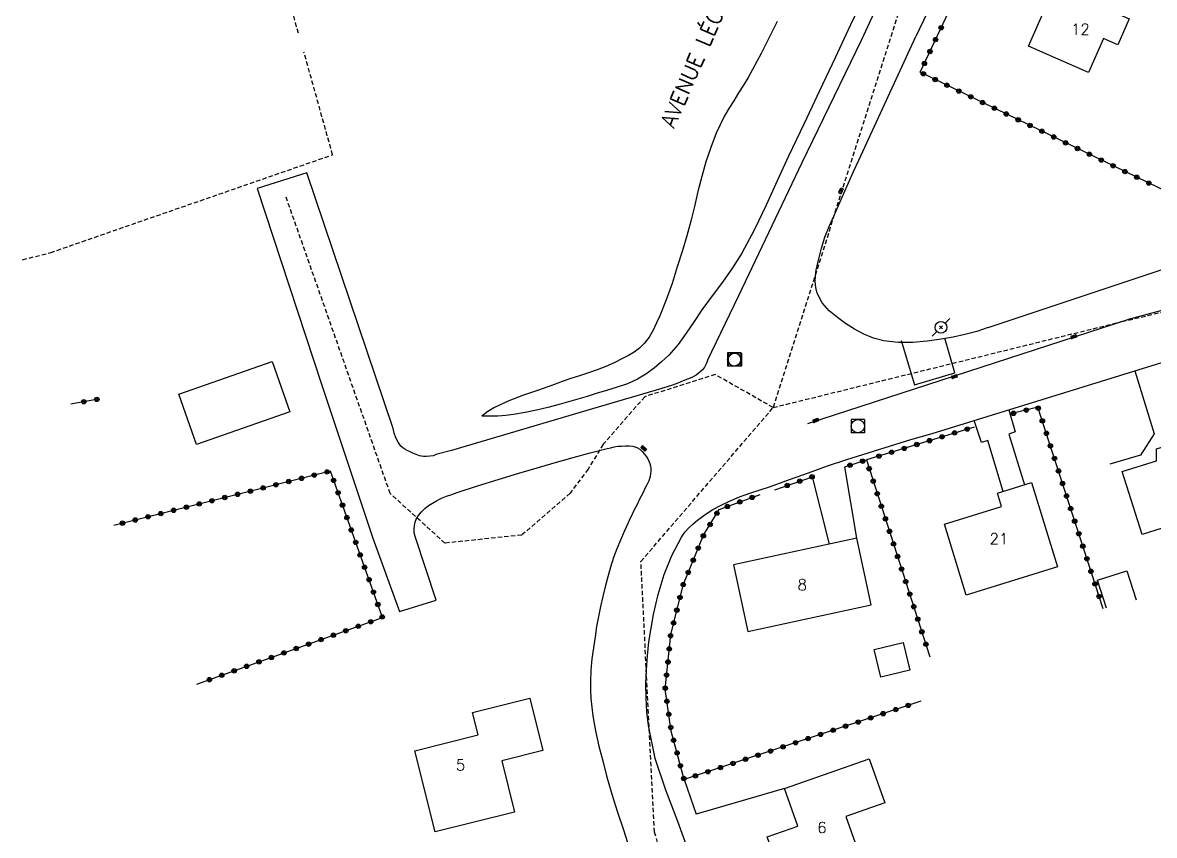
# Model space of a CAD drawing. Header units: millimetres. Extents: x 164000 to 165000, y 151998 to 153000.
# Drawn here: x 164429.1 to 164557.9, y 152500.9 to 152593.3 of the extents above; entities that cross this region are included whole.
import ezdxf
from ezdxf.enums import TextEntityAlignment as Align

# ---------------------------------------------------------------- set-up
doc = ezdxf.new("R2010")
doc.units = ezdxf.units.MM
doc.linetypes.add('DASHED', pattern=[0.75, 0.5, -0.25])
doc.layers.get('0').update_dxf_attribs({"linetype": 'CONTINUOUS'})
for name, color, linetype in [('W0001', 6, 'DASHED'), ('W0004', 5, 'CONTINUOUS'), ('W0008', 7, 'CONTINUOUS'), ('W0014', 7, 'CONTINUOUS'), ('W0017', 7, 'CONTINUOUS'), ('W0101', 7, 'CONTINUOUS'), ('W0104', 1, 'CONTINUOUS'), ('W0112', 1, 'DASHED'), ('W0211', 2, 'CONTINUOUS'), ('W0214', 2, 'CONTINUOUS'), ('W0323', 7, 'CONTINUOUS'), ('W0401', 7, 'CONTINUOUS'), ('W0420', 7, 'CONTINUOUS'), ('W0473', 7, 'CONTINUOUS'), ('W0989', 7, 'CONTINUOUS'), ('W0991', 7, 'CONTINUOUS')]:
    doc.layers.add(name, color=color, linetype=linetype)
doc.styles.get("Standard").update_dxf_attribs({"font": 'romans.shx', "width": 0.85})

# ---------------------------------------------------------------- blocks, each defined once
blk = doc.blocks.new('T401')
for p, q in [((-0.3, 0.3), (0, 0.3)), ((-0.3, -0.25), (-0.3, 0.3)), ((-0.3, 0.15), (0, 0.15)), ((-0.3, 0), (0, 0)), ((0, 0.3), (0, -0.25)), ((-0.3, -0.15), (0, -0.15)), ((-0.3, -0.25), (-0.3, -0.3)), ((-0.3, -0.3), (0, -0.3)), ((0, -0.3), (0, -0.25))]:
    blk.add_line(p, q)
blk = doc.blocks.new('T420')
for p, q in [((0.75, 0.75), (-0.75, 0.75)), ((-0.75, 0.75), (-0.75, -0.75)), ((0.75, 0.75), (0.75, -0.75)), ((0.75, -0.75), (-0.75, -0.75))]:
    blk.add_line(p, q)
blk.add_ellipse((0, 0), major_axis=(-0.53, 0.53), ratio=1, start_param=3.926991, end_param=10.210176)
blk = doc.blocks.new('T473')
for p, q in [((-0.166667, 0.166667), (0.166667, -0.166667)), ((-0.166667, -0.166667), (0.166667, 0.166667)), ((0.500001, 0.500001), (1.000002, 1.000002)), ((-1.000002, -1.000002), (-0.500001, -0.500001))]:
    blk.add_line(p, q)
blk.add_ellipse((0, 0), major_axis=(0.471405, 0.471405), ratio=1, start_param=5.4977871438, end_param=11.780972451)
blk = doc.blocks.new('t323o')
at = {"color": 0, "linetype": 'Continuous'}
for radius in [0.25, 0.15]:
    blk.add_circle((0, 0), radius, dxfattribs=at)

msp = doc.modelspace()

# ---------------------------------------------------------------- linework, layer by layer
at = {"layer": 'W0001'}
for points in [[(164540.01, 152618.98), (164529.88, 152597.93), (164514.52, 152549.54)], [(164514.52, 152549.54), (164507.94, 152553.28), (164499.91, 152550.77), (164495.19, 152545.36), (164493.47, 152542.53), (164491.42, 152539.78), (164485.92, 152535.02), (164477.18, 152534.11), (164470.96, 152539.75), (164459.08, 152573.58)], [(164514.52, 152549.54), (164554.21, 152559.32), (164562.09, 152561.18), (164575.38, 152556.04), (164598.94, 152540.54), (164610.33, 152530.47), (164602.98, 152492.55), (164595.89, 152445.78)], [(164515.8, 152451.89), (164501.02, 152501.23), (164499.48, 152532.03), (164514.52, 152549.54)]]:
    msp.add_lwpolyline(points, dxfattribs=at)
at = {"layer": 'W0004'}
for points in [[(164574.13, 152556.93), (164568.87, 152559.96), (164564.53, 152561.15), (164559.87, 152560.9), (164554.92, 152559.57)], [(164554.94, 152559.57), (164518.44, 152547.68)]]:
    msp.add_lwpolyline(points, dxfattribs=at)
at = {"layer": 'W0008'}
for points in [[(164559.8, 152652.83), (164553.27, 152640.02), (164545.51, 152623.88), (164536.82, 152604.46), (164530.76, 152591.75)], [(164541.69, 152628.23), (164524.53, 152591.3)], [(164524.26, 152577.69), (164530.76, 152591.75)], [(164524.53, 152591.3), (164517.79, 152577.37), (164510.6, 152562.25), (164507.02, 152554.87)], [(164538.98, 152558.64), (164537.68, 152558.2), (164536.35, 152557.83), (164535.01, 152557.54), (164533.65, 152557.31), (164532.04, 152557.1), (164530.4, 152556.94), (164528.74, 152556.93), (164527.1, 152557.13), (164525.94, 152557.44), (164524.83, 152557.88), (164523.77, 152558.44), (164522.77, 152559.09), (164521.84, 152559.77), (164520.91, 152560.53), (164520.1, 152561.44), (164519.54, 152562.54), (164519.37, 152563.2), (164519.31, 152563.87), (164519.33, 152564.54), (164519.42, 152565.2), (164519.56, 152565.83), (164519.72, 152566.45), (164519.88, 152567.07), (164520.04, 152567.69), (164520.42, 152568.93), (164520.9, 152570.14), (164521.43, 152571.33), (164521.95, 152572.51), (164522.51, 152573.82), (164523.08, 152575.11), (164523.66, 152576.4), (164524.26, 152577.69)], [(164461.47, 152576.23), (164455.81, 152574.45)], [(164471.28, 152547.15), (164461.47, 152576.23)], [(164455.81, 152574.45), (164463.16, 152552.19), (164469, 152534.68), (164472.02, 152526.33)], [(164538.98, 152558.64), (164565.62, 152567.53), (164629.03, 152525.95)], [(164532.62, 152546.6), (164560.23, 152555.13), (164559.16, 152558.91)], [(164529.08, 152557.18), (164530.62, 152552.13), (164535.19, 152553.5), (164534.06, 152557.42)], [(164507.04, 152554.87), (164506.9, 152554.5), (164506.71, 152554.15), (164506.47, 152553.83), (164506.19, 152553.55), (164505.76, 152553.22), (164505.27, 152552.97), (164504.77, 152552.77), (164504.28, 152552.56), (164503.69, 152552.32), (164503.08, 152552.1), (164502.46, 152551.9), (164501.84, 152551.72)], [(164501.87, 152551.72), (164493.99, 152549.38), (164477.94, 152544.66), (164476.16, 152544.18)], [(164476.19, 152544.18), (164475.84, 152544.06), (164475.47, 152543.99), (164475.1, 152543.96), (164474.73, 152543.97), (164474.31, 152544.04), (164473.9, 152544.18), (164473.52, 152544.34), (164473.14, 152544.53), (164472.88, 152544.65), (164472.63, 152544.79), (164472.39, 152544.96), (164472.18, 152545.16), (164471.86, 152545.61), (164471.59, 152546.09), (164471.4, 152546.61), (164471.28, 152547.15)], [(164504.97, 152498.87), (164503.7, 152502.42), (164502.33, 152505.98), (164501.11, 152509.61), (164500.33, 152513.35), (164500.16, 152514.93), (164500.07, 152516.52), (164500.05, 152518.11), (164500.1, 152519.7), (164500.22, 152521.28), (164500.4, 152522.86), (164500.63, 152524.42), (164500.91, 152525.98), (164501.44, 152528.27), (164502.11, 152530.52), (164502.98, 152532.71), (164504.1, 152534.79), (164504.49, 152535.34), (164504.93, 152535.84), (164505.42, 152536.3), (164505.93, 152536.73), (164506.78, 152537.36), (164507.68, 152537.92), (164508.61, 152538.43), (164509.56, 152538.9), (164510.7, 152539.39), (164511.87, 152539.8), (164513.04, 152540.18), (164514.21, 152540.57), (164516.38, 152541.35), (164518.55, 152542.12), (164520.72, 152542.89), (164522.91, 152543.62), (164525.32, 152544.4), (164527.75, 152545.16), (164530.18, 152545.89), (164532.62, 152546.6)], [(164473.78, 152534.87), (164473.7, 152535.28), (164473.68, 152535.69), (164473.71, 152536.11), (164473.8, 152536.51), (164473.93, 152536.84), (164474.09, 152537.14), (164474.3, 152537.42), (164474.52, 152537.68), (164474.9, 152538.05), (164475.32, 152538.38), (164475.76, 152538.66), (164476.22, 152538.93), (164476.79, 152539.21), (164477.38, 152539.44), (164477.98, 152539.65), (164478.58, 152539.86), (164480.9, 152540.64), (164483.24, 152541.36), (164485.59, 152542.06), (164487.94, 152542.75), (164489.86, 152543.31), (164491.77, 152543.87), (164493.7, 152544.4), (164495.64, 152544.87), (164496.04, 152544.96), (164496.45, 152545.05), (164496.86, 152545.13), (164497.28, 152545.16), (164497.71, 152545.18), (164498.14, 152545.19), (164498.58, 152545.14), (164499, 152545), (164499.34, 152544.8), (164499.64, 152544.54), (164499.89, 152544.25), (164500.12, 152543.94), (164500.27, 152543.7), (164500.4, 152543.45), (164500.5, 152543.18), (164500.57, 152542.91), (164500.61, 152542.6), (164500.61, 152542.29), (164500.57, 152541.99), (164500.52, 152541.69), (164500.37, 152541.21), (164500.16, 152540.76), (164499.94, 152540.32), (164499.72, 152539.88), (164499.51, 152539.45), (164499.3, 152539.02), (164499.09, 152538.59), (164498.87, 152538.16), (164498.65, 152537.73), (164498.43, 152537.3), (164498.23, 152536.87), (164498.02, 152536.43), (164497.58, 152535.45), (164497.16, 152534.46), (164496.75, 152533.47), (164496.38, 152532.46), (164496.02, 152531.36), (164495.7, 152530.26), (164495.4, 152529.14), (164495.13, 152528.02), (164494.88, 152526.89), (164494.64, 152525.75), (164494.44, 152524.61), (164494.26, 152523.46), (164494.07, 152522.2), (164493.91, 152520.93), (164493.78, 152519.65), (164493.73, 152518.37), (164493.74, 152517.39), (164493.79, 152516.41), (164493.89, 152515.44), (164494.02, 152514.47), (164494.32, 152512.74), (164494.7, 152511.02), (164495.13, 152509.32), (164495.58, 152507.62), (164496.18, 152505.56), (164496.82, 152503.51), (164497.49, 152501.47), (164498.16, 152499.43)], [(164472.02, 152526.33), (164476.19, 152527.63), (164473.78, 152534.87)]]:
    msp.add_lwpolyline(points, dxfattribs=at)
at = {"layer": 'W0014'}
msp.add_lwpolyline([(164504.39, 152507.2), (164505.77, 152503.25)], dxfattribs=at)
at = {"layer": 'W0017'}
for points in [[(164555.68, 152553.72), (164557.87, 152546.56), (164556.32, 152544.1), (164552.81, 152543.08)], [(164541.32, 152549.28), (164542.06, 152546.79), (164541.34, 152546.51), (164543.13, 152540.75)], [(164540.7, 152540), (164538.96, 152545.77), (164538.22, 152545.57), (164537.39, 152548.07)], [(164524.03, 152534.67), (164522.67, 152542.78)], [(164520.92, 152534), (164519.01, 152541.66)], [(164515.83, 152506.17), (164505.77, 152503.25)]]:
    msp.add_lwpolyline(points, dxfattribs=at)
at = {"layer": 'W0101'}
for points in [[(164555.04, 152593.78), (164553.73, 152590.81), (164552.09, 152591.53), (164550.39, 152587.68), (164543.59, 152590.67), (164546.58, 152597.49), (164555.04, 152593.78)], [(164558.14, 152544.85), (164561.18, 152545.8), (164563.81, 152537.4), (164556.49, 152535.1), (164554.24, 152542.27), (164558.12, 152543.49), (164558.14, 152544.85)], [(164540.03, 152539.79), (164543.93, 152541), (164546.89, 152531.41), (164536.49, 152528.2), (164534.01, 152536.25), (164540.51, 152538.26), (164540.03, 152539.79)], [(164511.66, 152524.07), (164525.67, 152527.1), (164524.03, 152534.67), (164510.02, 152531.65), (164511.66, 152524.07)], [(164476.08, 152501.24), (164473.77, 152510.47), (164480.97, 152512.28), (164480.32, 152514.85), (164486.84, 152516.48), (164488.34, 152510.51), (164483.64, 152509.33), (164485.1, 152503.51), (164476.08, 152501.24)], [(164525.46, 152509.57), (164527.23, 152504.55), (164522.81, 152502.99), (164524.92, 152497.01), (164516.24, 152493.94), (164513.86, 152500.68), (164517.34, 152501.91), (164515.83, 152506.17), (164525.46, 152509.57)]]:
    msp.add_lwpolyline(points, close=True, dxfattribs=at)
at = {"layer": 'W0104'}
for points in [[(164459.53, 152549.06), (164448.92, 152545.35), (164446.92, 152551.07), (164457.53, 152554.78), (164459.53, 152549.06)], [(164530.06, 152519.64), (164526.76, 152518.86), (164526, 152522.01), (164529.31, 152522.8), (164530.06, 152519.64)]]:
    msp.add_lwpolyline(points, close=True, dxfattribs=at)
msp.add_lwpolyline([(164552.44, 152526.72), (164551.43, 152529.88), (164554.76, 152530.95), (164555.81, 152527.66)], dxfattribs=at)
at = {"layer": 'W0112'}
for points in [[(164460.51, 152592.15), (164457.33, 152603.88)], [(164429.14, 152566.36), (164432.34, 152567.18), (164464.41, 152578.3), (164461.15, 152589.97)]]:
    msp.add_lwpolyline(points, dxfattribs=at)
at = {"layer": 'W0211'}
msp.add_lwpolyline([(164514.99, 152593.47), (164514.08, 152591.64), (164513.15, 152589.82), (164512.19, 152588.02), (164511.68, 152587.11), (164511.14, 152586.21), (164510.59, 152585.33), (164510.04, 152584.45), (164509.49, 152583.56), (164508.97, 152582.65), (164508.48, 152581.72), (164508.05, 152580.77), (164507.42, 152579.14), (164506.87, 152577.49), (164506.4, 152575.81), (164505.97, 152574.12), (164505.57, 152572.43), (164505.15, 152570.75), (164504.71, 152569.07), (164504.21, 152567.4), (164503.62, 152565.53), (164503.02, 152563.66), (164502.37, 152561.8), (164501.62, 152559.98), (164501.25, 152559.16), (164500.87, 152558.34), (164500.42, 152557.55), (164499.86, 152556.83), (164499.31, 152556.3), (164498.7, 152555.85), (164498.06, 152555.46), (164497.4, 152555.1), (164496.45, 152554.63), (164495.48, 152554.22), (164494.49, 152553.84), (164493.5, 152553.49), (164492.5, 152553.16), (164491.5, 152552.83), (164490.51, 152552.49), (164489.52, 152552.13), (164487.83, 152551.52), (164486.13, 152550.94), (164484.44, 152550.3), (164482.81, 152549.53), (164482.43, 152549.32), (164482.07, 152549.08), (164481.72, 152548.82), (164481.39, 152548.54)], dxfattribs=at)
at = {"layer": 'W0214'}
msp.add_lwpolyline([(164525.1, 152596.83), (164523.32, 152593.07), (164521.58, 152589.33), (164519.81, 152585.59), (164518.04, 152581.86), (164516.26, 152578.13), (164514.98, 152575.35), (164513.72, 152572.56), (164512.41, 152569.79), (164510.95, 152567.1), (164509.89, 152565.43), (164508.76, 152563.81), (164507.58, 152562.23), (164506.42, 152560.64), (164505.53, 152559.34), (164504.64, 152558.01), (164503.71, 152556.71), (164502.66, 152555.51), (164501.84, 152554.73), (164500.97, 152554), (164500.05, 152553.34), (164499.08, 152552.76), (164497.95, 152552.24), (164496.77, 152551.84), (164495.58, 152551.49), (164494.4, 152551.14), (164493.35, 152550.8), (164492.3, 152550.48), (164491.24, 152550.18), (164490.18, 152549.89), (164488.9, 152549.56), (164487.61, 152549.24), (164486.31, 152548.96), (164485, 152548.75), (164484.1, 152548.64), (164483.2, 152548.57), (164482.29, 152548.54), (164481.39, 152548.54)], dxfattribs=at)
at = {"layer": 'W0323'}
for points in [[(164576.16, 152588.78), (164564.5, 152571.57), (164531.25, 152587.69), (164536.82, 152599.55)], [(164437.75, 152550.5), (164434.62, 152549.93)], [(164552.06, 152526.62), (164544.65, 152549.59), (164541.73, 152548.85)], [(164537.38, 152547.32), (164525.14, 152543.57)], [(164522.67, 152542.78), (164525.14, 152543.57), (164532.36, 152521.17)], [(164448.97, 152518.06), (164470.08, 152525.64), (164464.15, 152542.3), (164439.5, 152536.13)], [(164514.71, 152540.18), (164519.01, 152541.66)], [(164531.32, 152516.11), (164504.39, 152507.2), (164502.93, 152512.72), (164502.24, 152517.49), (164502.88, 152523.73), (164504.31, 152529.43), (164506.62, 152535.03), (164508.4, 152537.95), (164513.06, 152539.64)]]:
    msp.add_lwpolyline(points, dxfattribs=at)

# ---------------------------------------------------------------- block references
for p, rotation in [((164533.64, 152592.76), 64.8757327543816), ((164533, 152591.41), 64.8757327543816), ((164532.36, 152590.05), 64.8757327543816), ((164531.73, 152588.69), 64.8757327543816), ((164531.61, 152587.52), 154.1400921253683), ((164532.96, 152586.86), 154.1400921253683), ((164534.3, 152586.21), 154.1400921253683), ((164535.65, 152585.55), 154.1400921253683), ((164537, 152584.9), 154.1400921253683), ((164538.35, 152584.24), 154.1400921253683), ((164539.7, 152583.59), 154.1400921253683), ((164541.05, 152582.94), 154.1400921253683), ((164542.4, 152582.28), 154.1400921253683), ((164543.75, 152581.63), 154.1400921253683), ((164545.1, 152580.97), 154.1400921253683), ((164546.45, 152580.32), 154.1400921253683), ((164547.8, 152579.66), 154.1400921253683), ((164549.15, 152579.01), 154.1400921253683), ((164550.5, 152578.36), 154.1400921253683), ((164551.85, 152577.7), 154.1400921253683), ((164553.2, 152577.05), 154.1400921253683), ((164554.55, 152576.39), 154.1400921253683), ((164555.9, 152575.74), 154.1400921253683), ((164557.25, 152575.08), 154.1400921253683), ((164436.1, 152550.2), 190.2885042211707), ((164437.58, 152550.46), 190.2885042211707), ((164541.87, 152548.88), 194.1534178759788), ((164543.32, 152549.25), 194.1534178759788), ((164544.69, 152549.46), 107.879150642823), ((164545.15, 152548.03), 107.879150642823), ((164535.17, 152546.65), 197.0375761951733), ((164536.61, 152547.09), 197.0375761951733), ((164545.61, 152546.6), 107.879150642823), ((164530.87, 152545.33), 197.0375761951733), ((164532.31, 152545.77), 197.0375761951733), ((164533.74, 152546.21), 197.0375761951733), ((164546.07, 152545.18), 107.879150642823), ((164526.57, 152544.01), 197.0375761951733), ((164528, 152544.45), 197.0375761951733), ((164529.44, 152544.89), 197.0375761951733), ((164546.53, 152543.75), 107.879150642823), ((164523.27, 152542.97), 17.87868709435921), ((164524.7, 152543.43), 17.87868709435921), ((164525.45, 152542.58), 287.8687024659802), ((164459.41, 152541.12), 194.0644117890277), ((164460.87, 152541.48), 194.0644117890277), ((164462.32, 152541.85), 194.0644117890277), ((164463.78, 152542.21), 194.0644117890277), ((164464.52, 152541.25), 109.5950725321852), ((164517.55, 152541.16), 19.06919235982277), ((164518.96, 152541.65), 19.06919235982277), ((164525.91, 152541.16), 287.8687024659802), ((164546.99, 152542.32), 107.879150642823), ((164455.05, 152540.02), 194.0644117890277), ((164456.5, 152540.39), 194.0644117890277), ((164457.96, 152540.75), 194.0644117890277), ((164465.03, 152539.84), 109.5950725321852), ((164516.13, 152540.67), 19.06919235982277), ((164547.45, 152540.89), 107.879150642823), ((164449.23, 152538.57), 194.0644117890277), ((164450.68, 152538.93), 194.0644117890277), ((164452.14, 152539.3), 194.0644117890277), ((164453.59, 152539.66), 194.0644117890277), ((164510.73, 152538.8), 19.98310849131888), ((164512.14, 152539.31), 19.98310849131888), ((164526.37, 152539.73), 287.8687024659802), ((164547.91, 152539.47), 107.879150642823), ((164444.86, 152537.47), 194.0644117890277), ((164446.32, 152537.84), 194.0644117890277), ((164447.77, 152538.2), 194.0644117890277), ((164465.53, 152538.43), 109.5950725321852), ((164508.13, 152537.51), 58.65478039172879), ((164509.32, 152538.28), 19.98310849131888), ((164526.83, 152538.3), 287.8687024659802), ((164548.37, 152538.04), 107.879150642823), ((164440.5, 152536.38), 194.0644117890277), ((164441.95, 152536.74), 194.0644117890277), ((164443.41, 152537.11), 194.0644117890277), ((164466.03, 152537.01), 109.5950725321852), ((164507.35, 152536.23), 58.65478039172879), ((164527.3, 152536.87), 287.8687024659802), ((164548.83, 152536.61), 107.879150642823), ((164466.53, 152535.6), 109.5950725321852), ((164506.58, 152534.94), 67.59255494657809), ((164527.76, 152535.45), 287.8687024659802), ((164549.3, 152535.18), 107.879150642823), ((164467.04, 152534.19), 109.5950725321852), ((164506.01, 152533.55), 67.59255494657809), ((164528.22, 152534.02), 287.8687024659802), ((164549.76, 152533.76), 107.879150642823), ((164467.54, 152532.77), 109.5950725321852), ((164505.44, 152532.17), 67.59255494657809), ((164528.68, 152532.59), 287.8687024659802), ((164550.22, 152532.33), 107.879150642823), ((164468.04, 152531.36), 109.5950725321852), ((164504.87, 152530.78), 67.59255494657809), ((164529.14, 152531.16), 287.8687024659802), ((164550.68, 152530.9), 107.879150642823), ((164468.55, 152529.95), 109.5950725321852), ((164529.6, 152529.73), 287.8687024659802), ((164551.14, 152529.47), 107.879150642823), ((164469.05, 152528.54), 109.5950725321852), ((164504.3, 152529.39), 75.90107731179923), ((164530.06, 152528.31), 287.8687024659802), ((164469.55, 152527.12), 109.5950725321852), ((164503.93, 152527.93), 75.90107731179923), ((164551.6, 152528.05), 107.879150642823), ((164470.06, 152525.71), 109.5950725321852), ((164503.57, 152526.48), 75.90107731179923), ((164530.52, 152526.88), 287.8687024659802), ((164467.33, 152524.65), 19.75128922121599), ((164468.74, 152525.16), 19.75128922121599), ((164503.2, 152525.03), 75.90107731179923), ((164530.98, 152525.45), 287.8687024659802), ((164463.09, 152523.13), 19.75128922121599), ((164464.5, 152523.64), 19.75128922121599), ((164465.91, 152524.14), 19.75128922121599), ((164502.86, 152523.57), 84.16872633790761), ((164531.44, 152524.02), 287.8687024659802), ((164460.27, 152522.12), 19.75128922121599), ((164461.68, 152522.62), 19.75128922121599), ((164502.71, 152522.07), 84.16872633790761), ((164531.9, 152522.6), 287.8687024659802), ((164456.03, 152520.6), 19.75128922121599), ((164457.44, 152521.1), 19.75128922121599), ((164458.86, 152521.61), 19.75128922121599), ((164502.56, 152520.58), 84.16872633790761), ((164453.21, 152519.58), 19.75128922121599), ((164454.62, 152520.09), 19.75128922121599), ((164450.39, 152518.57), 19.75128922121599), ((164451.8, 152519.07), 19.75128922121599), ((164502.4, 152519.09), 84.16872633790761), ((164502.25, 152517.6), 84.16872633790761), ((164502.44, 152516.11), 98.21921355785759), ((164529.89, 152515.64), 198.3105268920224), ((164502.65, 152514.63), 98.21921355785759), ((164525.62, 152514.22), 198.3105268920224), ((164527.04, 152514.7), 198.3105268920224), ((164528.47, 152515.17), 198.3105268920224), ((164502.87, 152513.14), 98.21921355785759), ((164521.35, 152512.81), 198.3105268920224), ((164522.77, 152513.28), 198.3105268920224), ((164524.2, 152513.75), 198.3105268920224), ((164503.2, 152511.68), 104.8113373588636), ((164518.5, 152511.87), 198.3105268920224), ((164519.92, 152512.34), 198.3105268920224), ((164503.59, 152510.23), 104.8113373588636), ((164514.23, 152510.45), 198.3105268920224), ((164515.65, 152510.93), 198.3105268920224), ((164517.08, 152511.4), 198.3105268920224), ((164509.96, 152509.04), 198.3105268920224), ((164511.38, 152509.51), 198.3105268920224), ((164512.8, 152509.98), 198.3105268920224), ((164503.97, 152508.78), 104.8113373588636), ((164505.68, 152507.63), 198.3105268920224), ((164507.11, 152508.1), 198.3105268920224), ((164508.53, 152508.57), 198.3105268920224), ((164504.35, 152507.33), 104.8113373588636)]:
    msp.add_blockref('t323o', p, dxfattribs=dict(at, rotation=rotation))
at = {"layer": 'W0401'}
for p, rotation in [((164522.38, 152574.14), 336.4602004029417), ((164548.77, 152557.46), 288.4581397651853), ((164535.17, 152552.91), 286.6992157897452), ((164519.41, 152547.93), 288.8843640599616), ((164499.69, 152544.79), 226.895021983219)]:
    msp.add_blockref('T401', p, dxfattribs=dict(at, rotation=rotation))
at = {"layer": 'W0420'}
for p in [(164510.08, 152555), (164510.17, 152554.98), (164524.15, 152547.42)]:
    msp.add_blockref('T420', p, dxfattribs=at)
at = {"layer": 'W0473'}
msp.add_blockref('T473', (164533.62, 152558.66), dxfattribs=at)

# ---------------------------------------------------------------- texts
at = {"layer": 'W0989'}
msp.add_text('AVENUE LÉON FOURNET  ', height=1.75, rotation=66.6387, dxfattribs=at).set_placement((164503.25, 152581.22))
at = {"layer": 'W0991'}
for s, p in [('12', (164549.47, 152592.58)), ('21', (164540.21, 152534.6)), ('8', (164517.84, 152529.37)), ('5', (164478.96, 152508.86)), ('6', (164520.08, 152501.75))]:
    msp.add_text(s, height=1.25, dxfattribs=at).set_placement(p, align=Align.MIDDLE_CENTER)

doc.saveas('drawing.dxf')
